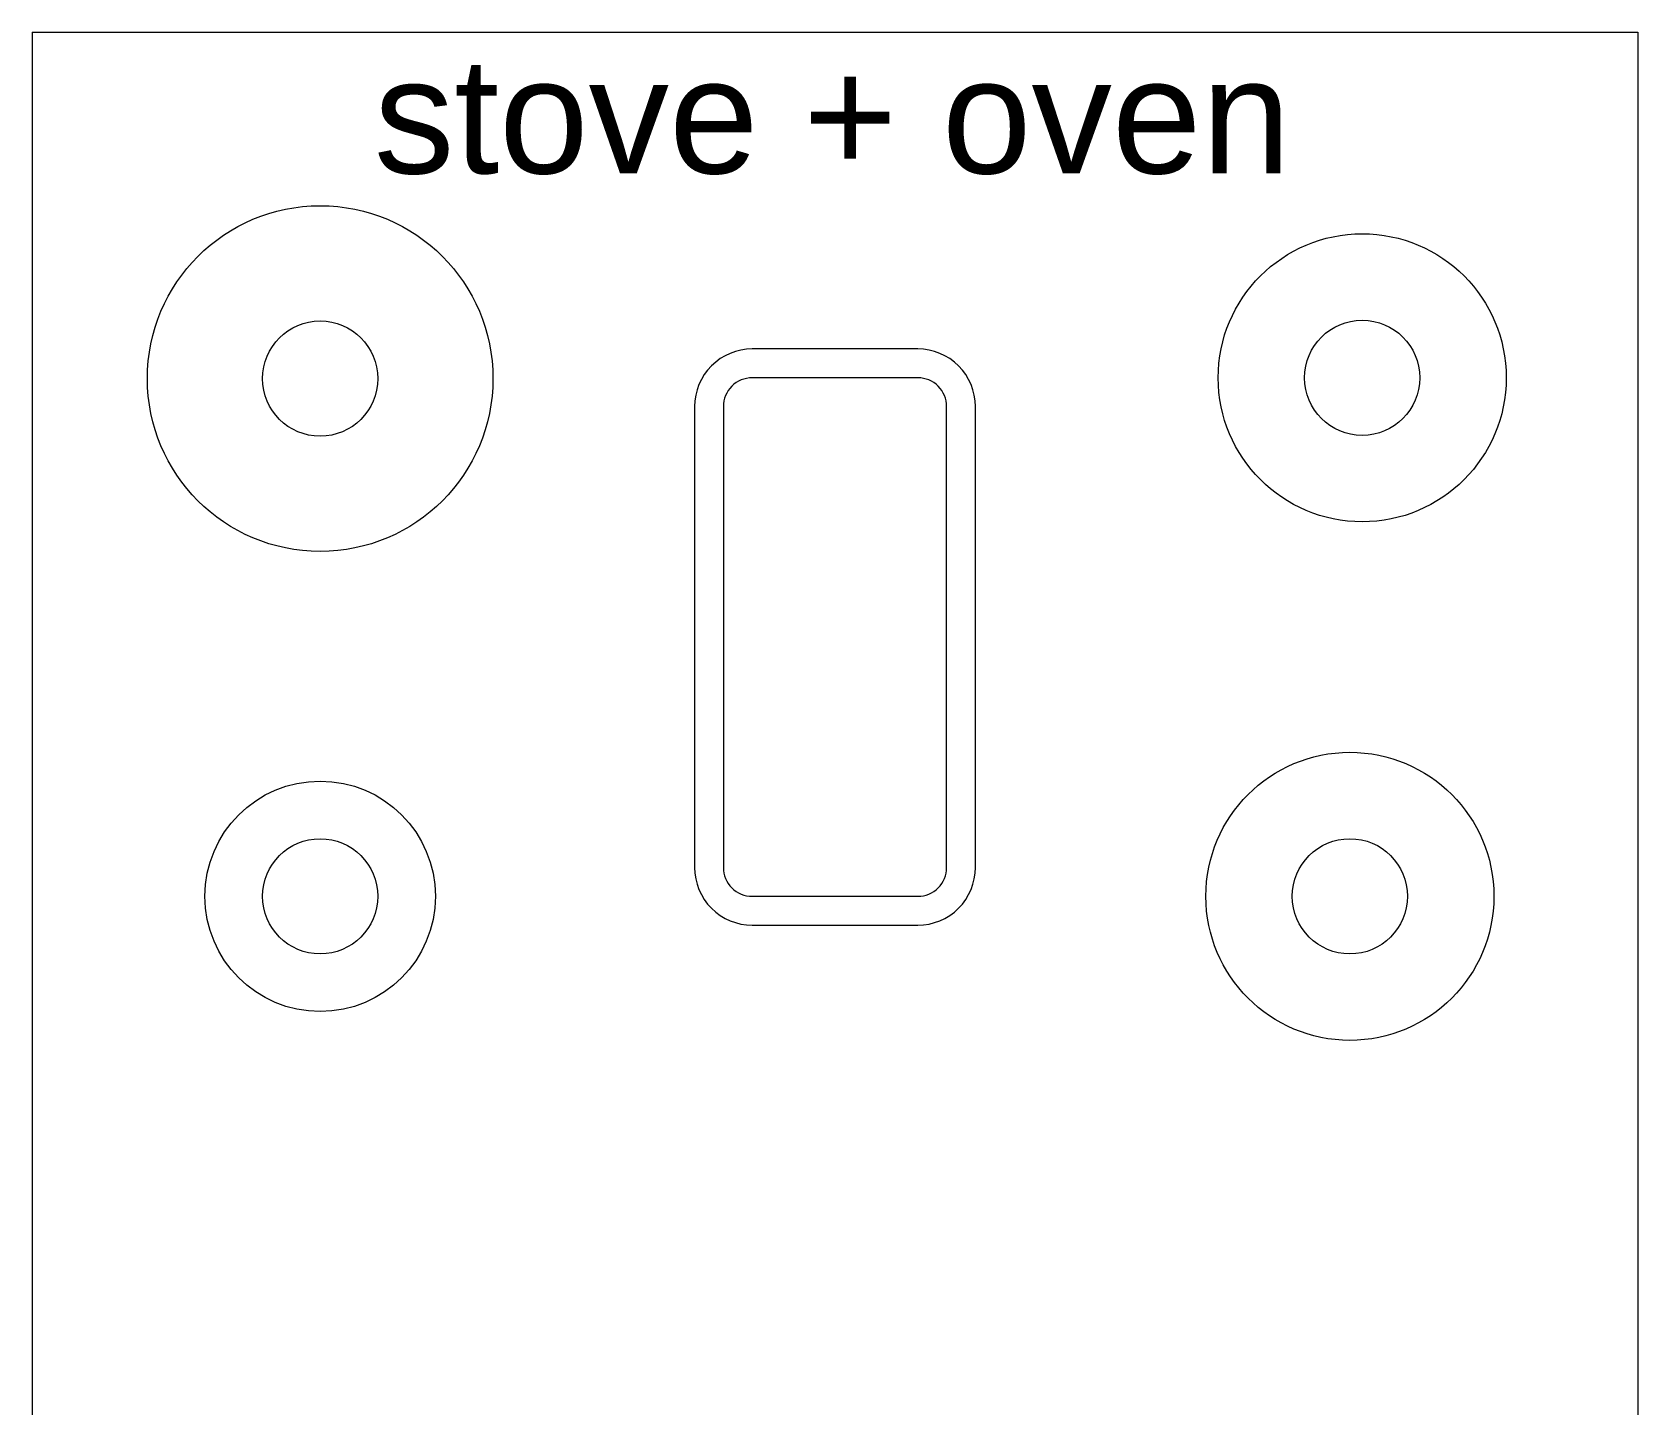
# Model space of a CAD drawing. Header units: inches. Extents: x 82.3 to 110.2, y 396.8 to 420.8.
import ezdxf

# ---------------------------------------------------------------- set-up
doc = ezdxf.new("R2010")
doc.units = ezdxf.units.IN
doc.header["$MEASUREMENT"] = 0
doc.layers.add('A201-Floorplan-2nd-floor', color=7, linetype='Continuous', lineweight=9)
doc.styles.add('Annotative', font='Arial.ttf')

msp = doc.modelspace()

# ---------------------------------------------------------------- linework, layer by layer
at = {"layer": 'A201-Floorplan-2nd-floor', "lineweight": 5}
for p, q in [((82.281, 420.79), (110.156, 420.79)), ((82.281, 420.79), (110.156, 420.79)), ((82.281, 420.79), (82.281, 396.79)), ((110.156, 420.79), (110.156, 396.79))]:
    msp.add_line(p, q, dxfattribs=at)
for points in [[(93.781, 406.29, 0.414214), (94.781, 405.29), (97.656, 405.29, 0.414214), (98.656, 406.29), (98.656, 414.29, 0.414214), (97.656, 415.29), (94.781, 415.29, 0.414214), (93.781, 414.29)], [(94.281, 406.29, 0.414214), (94.781, 405.79), (97.656, 405.79, 0.414214), (98.156, 406.29), (98.156, 414.29, 0.414214), (97.656, 414.79), (94.781, 414.79, 0.414214), (94.281, 414.29)]]:
    msp.add_lwpolyline(points, format="xyb", close=True, dxfattribs=at)
for centre, radius in [((87.281, 414.776), 3), ((105.37, 414.79), 2.5), ((87.281, 414.776), 1), ((105.37, 414.79), 1), ((105.156, 405.79), 2.5), ((87.281, 405.79), 2), ((87.281, 405.79), 1), ((105.156, 405.79), 1)]:
    msp.add_circle(centre, radius, dxfattribs=at)

# ---------------------------------------------------------------- texts
at = {"layer": 'A201-Floorplan-2nd-floor', "lineweight": 5, "style": 'Annotative'}
msp.add_text('stove + oven', height=2, dxfattribs=at).set_placement((88.214, 418.337))

doc.saveas('drawing.dxf')
